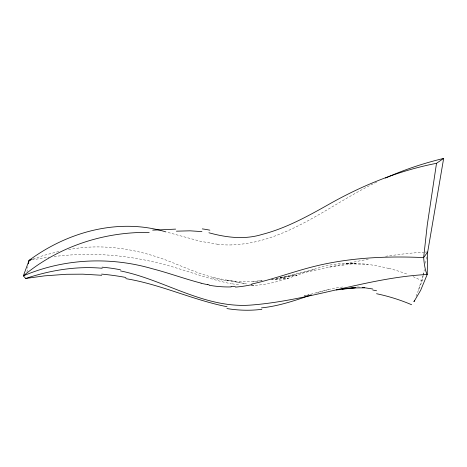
<?xml version="1.0" encoding="UTF-8"?>
<svg xmlns="http://www.w3.org/2000/svg" width="467" height="467" viewBox="0 0 467 467"><rect width="100%" height="100%" fill="white"/><g stroke="black" fill="none" stroke-linecap="round" stroke-linejoin="round"><path stroke-width="0.35" stroke-dasharray="2.33 1.75" d="M26.905 272.203L27.927 266.634M416.062 296.317L422.174 280.79L423.12 275.874M423.254 275.174L424.328 269.552M425.536 263.23L426.745 256.908M422.933 275.775L418.053 291.256M423.084 275.121L424.013 271.193M376.647 182.13C329.445 204.622 286.458 243.015 231.79 244.854M33.075 259.027L44.388 255.239L58.93 251.444M388.783 268.496C367.307 263.009 344.342 260.895 322.691 266.692C298.857 273.323 275.985 285.407 250.726 285.425M316.655 293.107L332.498 288.472L344.208 286.761M328.768 289.4L304.233 295.979M314.133 269.214L275.367 278.729M306.37 295.477L304.215 296.014L306.2 295.535M306.872 295.366L310.905 294.373M368.253 259.185L341.57 264.485L280.048 277.877L297.094 275.197L275.18 278.601M68.585 249.647C105.338 242.484 143.223 250.078 177.262 264.55C188.586 269.045 199.841 273.872 211.644 277.013M31.954 259.885L49.169 257.078M385.602 256.266L407.638 253.418L423.744 252.162M329.638 267.071L355.615 263.359L345.615 263.633L367.885 264.421M54.119 256.535C86.996 252.396 120.556 254.34 152.837 261.753C179.497 267.492 204.744 278.373 231.457 283.843M261.742 280.69C249.863 282.015 237.796 281.975 225.975 280.089L246.547 283.994M271.111 279.821L288.408 278.221L271.724 279.721M252.875 281.42L262.302 280.574M425.058 252.104L427.031 252.017M357.401 286.919L359.888 287.141M217.931 244.299L200.775 241.369L167.361 232.274M213.285 277.445L246.558 283.954M412.98 276.604L422.174 280.79M231.807 244.93A87.463 65.111 16.1 0 1 217.931 244.381M225.987 280.714A125.804 103.458 36.1 0 1 211.569 277.643M238.538 284.695A78.45 57.278 16.9 0 1 231.469 283.679M388.83 268.362A130.386 90.82 10.7 0 1 408.047 274.491M253.639 285.343L251.509 284.934L253.639 285.343"/><path stroke-width="0.7" d="M385.485 178.05C404.2 169.696 423.721 163.193 443.65 158.418L427.684 251.987L427.212 274.468L420.656 290.299L413.931 301.717L414.468 300.369M443.65 158.418L436.511 163.31L427.258 225.006L423.651 257.58A23.519 4.355 87.9 0 0 427.212 274.468C367.628 277.608 311.11 300.234 251.83 304.998C204.82 309.066 164.939 279.867 120.504 270.918M28.44 263.849L29.082 260.364C67.867 231.708 118.898 217.663 165.913 231.906M31.744 259.477L29.082 260.364L23.35 275.869L25.749 278.466L44.511 275.863L66.413 274.275L82.741 274.17L101.718 275.273M427.684 251.987L423.651 257.58C388.141 255.986 352.071 257.428 317.373 265.67C295.226 270.842 273.942 279.184 251.719 284.029M311.226 294.94C295.016 300.55 278.601 306.159 261.432 307.887M25.749 278.466C50.255 270.265 76.349 265.927 102.197 268.262M436.511 163.31C398.339 170.706 361.954 185.504 328.243 204.692C307.193 216.583 285.641 228.363 262.069 234.44C244.574 239.851 226.209 237.557 208.924 232.764M29.082 260.364L30.518 260.125M336.234 289.978L355.936 287.666M355.235 287.73L341.926 288.939L351.523 287.999L364.529 287.824M235.222 286.318L231.054 286.505M176.403 231.171L190.104 230.821L201.925 231.609M149.195 232.414C103.709 231.72 58.48 246.547 23.35 275.869C63.956 258.52 110.06 256.412 152.318 268.741C168.739 272.956 184.663 278.892 201.079 283.113M362.398 287.415L372.654 288.98M207.511 284.496L209.082 284.782M227.026 306.726C192.62 299.884 160.531 284.339 125.804 278.641M175.668 229.116A151.471 11.652 -2.8 0 1 152.651 230.132M202.275 228.9A56.087 34.558 7.1 0 1 209.864 230.19M207.511 284.619A127.368 106.733 36.5 0 1 201.067 283.236M231.142 286.925A108.729 90.656 36 0 1 209.07 285.226M251.976 284.631A134.636 110.825 34.5 0 1 235.444 287.112M102.022 267.182A138.897 103.662 27 0 1 120.504 269.803M101.613 274.1A183.093 122.231 14.1 0 1 125.927 277.48M261.847 309.323A112.384 95.017 23.8 0 1 226.904 308.564M372.765 290.019A98.776 47.529 16 0 1 376.595 290.766M376.548 293.72A101.993 55.135 16.8 0 1 411.625 304.729"/></g></svg>
